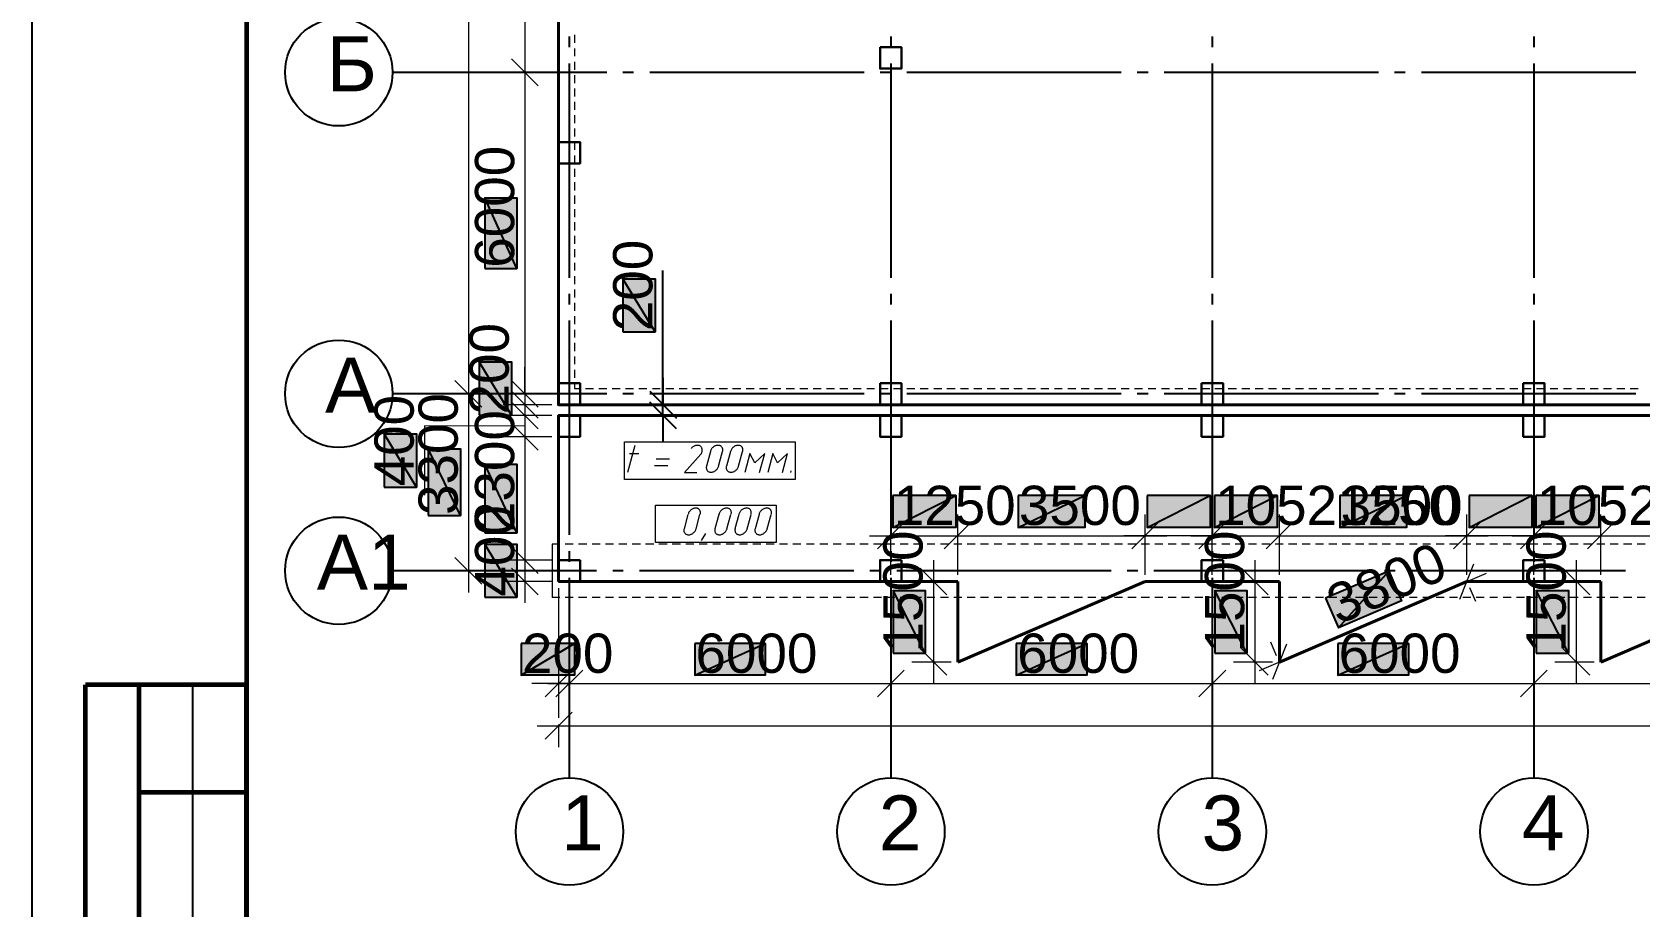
# Model space of a CAD drawing. Extents: x 8 to 21351, y 0 to 420.
# Drawn here: x 12952.1 to 13102.1, y 134.4 to 216 of the extents above; entities that cross this region are included whole.
import ezdxf

# ---------------------------------------------------------------- set-up
doc = ezdxf.new("R2010")
doc.units = 0
doc.styles.add('TEYPDFCAD_TEXT', font='arial.ttf')

msp = doc.modelspace()

# ---------------------------------------------------------------- hatches: boundary and pattern name
at = {"true_color": 0xffffff}
h = msp.add_hatch(color=0, dxfattribs=at)
h.paths.add_polyline_path([(12994.29, 193.93), (12997.29, 193.93), (12994.29, 200.51)])
h.paths.add_polyline_path([(12997.29, 193.93), (12994.29, 200.51), (12997.29, 200.51)])
h = msp.add_hatch(color=0, dxfattribs=at)
h.paths.add_polyline_path([(13007.18, 188), (13010.18, 188), (13007.18, 192.96)])
h.paths.add_polyline_path([(13010.18, 188), (13007.18, 192.96), (13010.18, 192.96)])
h = msp.add_hatch(color=0, dxfattribs=at)
h.paths.add_polyline_path([(12993.78, 180.23), (12996.78, 180.23), (12993.78, 185.21)])
h.paths.add_polyline_path([(12996.78, 180.23), (12993.78, 185.21), (12996.78, 185.21)])
h = msp.add_hatch(color=0, dxfattribs=at)
h.paths.add_polyline_path([(12984.91, 173.52), (12987.92, 173.52), (12984.91, 178.48)])
h.paths.add_polyline_path([(12987.92, 173.52), (12984.91, 178.48), (12987.92, 178.48)])
h = msp.add_hatch(color=0, dxfattribs=at)
h.paths.add_polyline_path([(12989.02, 170.86), (12992.02, 170.86), (12989.02, 177.08)])
h.paths.add_polyline_path([(12992.02, 170.86), (12989.02, 177.08), (12992.02, 177.08)])
h = msp.add_hatch(color=0, dxfattribs=at)
h.paths.add_polyline_path([(12994.29, 169.27), (12997.29, 169.27), (12994.29, 175.66)])
h.paths.add_polyline_path([(12997.29, 169.27), (12994.29, 175.66), (12997.29, 175.66)])
h = msp.add_hatch(color=0, dxfattribs=at)
h.paths.add_polyline_path([(13032.37, 172.74), (13032.37, 169.74), (13038.23, 172.74)])
h.paths.add_polyline_path([(13032.37, 169.74), (13038.23, 172.74), (13038.23, 169.74)])
h = msp.add_hatch(color=0, dxfattribs=at)
h.paths.add_polyline_path([(13044.07, 172.74), (13044.07, 169.74), (13050.29, 172.74)])
h.paths.add_polyline_path([(13044.07, 169.74), (13050.29, 172.74), (13050.29, 169.74)])
h = msp.add_hatch(color=0, dxfattribs=at)
h.paths.add_polyline_path([(13056.11, 172.74), (13056.11, 169.74), (13061.98, 172.74)])
h.paths.add_polyline_path([(13056.11, 169.74), (13061.98, 172.74), (13061.98, 169.74)])
h = msp.add_hatch(color=0, dxfattribs=at)
h.paths.add_polyline_path([(13062.38, 172.74), (13062.38, 169.74), (13068.24, 172.74)])
h.paths.add_polyline_path([(13062.38, 169.74), (13068.24, 172.74), (13068.24, 169.74)])
h = msp.add_hatch(color=0, dxfattribs=at)
h.paths.add_polyline_path([(13074.06, 172.74), (13074.06, 169.74), (13080.29, 172.74)])
h.paths.add_polyline_path([(13074.06, 169.74), (13080.29, 172.74), (13080.29, 169.74)])
h = msp.add_hatch(color=0, dxfattribs=at)
h.paths.add_polyline_path([(13086.13, 172.74), (13086.13, 169.74), (13091.99, 172.74)])
h.paths.add_polyline_path([(13086.13, 169.74), (13091.99, 172.74), (13091.99, 169.74)])
h = msp.add_hatch(color=0, dxfattribs=at)
h.paths.add_polyline_path([(13092.37, 172.74), (13092.37, 169.74), (13098.24, 172.74)])
h.paths.add_polyline_path([(13092.37, 169.74), (13098.24, 172.74), (13098.24, 169.74)])
h = msp.add_hatch(color=0, dxfattribs=at)
h.paths.add_polyline_path([(12994.29, 163.24), (12997.29, 163.24), (12994.29, 168.19)])
h.paths.add_polyline_path([(12997.29, 163.24), (12994.29, 168.19), (12997.29, 168.19)])
h = msp.add_hatch(color=0, dxfattribs=at)
h.paths.add_polyline_path([(13072.75, 163.15), (13073.94, 160.38), (13078.64, 165.67)])
h.paths.add_polyline_path([(13073.94, 160.38), (13078.64, 165.67), (13079.82, 162.92)])
h = msp.add_hatch(color=0, dxfattribs=at)
h.paths.add_polyline_path([(13032.39, 158.03), (13035.39, 158.03), (13032.39, 163.89)])
h.paths.add_polyline_path([(13035.39, 158.03), (13032.39, 163.89), (13035.39, 163.89)])
h = msp.add_hatch(color=0, dxfattribs=at)
h.paths.add_polyline_path([(13062.4, 158.03), (13065.39, 158.03), (13062.4, 163.89)])
h.paths.add_polyline_path([(13065.39, 158.03), (13062.4, 163.89), (13065.39, 163.89)])
h = msp.add_hatch(color=0, dxfattribs=at)
h.paths.add_polyline_path([(13092.39, 158.03), (13095.4, 158.03), (13092.39, 163.89)])
h.paths.add_polyline_path([(13095.4, 158.03), (13092.39, 163.89), (13095.4, 163.89)])
h = msp.add_hatch(color=0, dxfattribs=at)
h.paths.add_polyline_path([(12997.69, 158.94), (12997.69, 155.96), (13002.67, 158.94)])
h.paths.add_polyline_path([(12997.69, 155.96), (13002.67, 158.94), (13002.67, 155.96)])
h = msp.add_hatch(color=0, dxfattribs=at)
h.paths.add_polyline_path([(13013.89, 158.94), (13013.89, 155.96), (13020.47, 158.94)])
h.paths.add_polyline_path([(13013.89, 155.96), (13020.47, 158.94), (13020.47, 155.96)])
h = msp.add_hatch(color=0, dxfattribs=at)
h.paths.add_polyline_path([(13043.88, 158.94), (13043.88, 155.96), (13050.46, 158.94)])
h.paths.add_polyline_path([(13043.88, 155.96), (13050.46, 158.94), (13050.46, 155.96)])
h = msp.add_hatch(color=0, dxfattribs=at)
h.paths.add_polyline_path([(13073.89, 158.94), (13073.89, 155.96), (13080.48, 158.94)])
h.paths.add_polyline_path([(13073.89, 155.96), (13080.48, 158.94), (13080.48, 155.96)])

# ---------------------------------------------------------------- linework, layer by layer
at = {"lineweight": 25}
for p, q in [((12952.06, 0.06), (12952.06, 296.97)), ((13002.18, 215.56), (13002.18, 214.57)), ((13032.18, 215.56), (13032.18, 214.57)), ((13062.17, 215.56), (13062.17, 214.57)), ((13092.18, 215.56), (13092.18, 214.57)), ((13002.18, 213.06), (13002.18, 193.06)), ((13032.18, 213.06), (13032.18, 193.06)), ((13062.17, 213.06), (13062.17, 193.06)), ((13092.18, 213.06), (13092.18, 193.06)), ((12990.65, 212.22), (12985.65, 212.22)), ((13005.67, 212.22), (12990.65, 212.22)), ((13008.17, 212.22), (13007.18, 212.22)), ((13029.68, 212.22), (13009.68, 212.22)), ((13032.18, 212.22), (13031.18, 212.22)), ((13053.68, 212.22), (13033.68, 212.22)), ((13056.18, 212.22), (13055.18, 212.22)), ((13077.68, 212.22), (13057.68, 212.22)), ((13080.18, 212.22), (13079.19, 212.22)), ((13101.69, 212.22), (13081.68, 212.22)), ((13002.18, 191.56), (13002.18, 190.56)), ((13032.18, 191.56), (13032.18, 190.56)), ((13062.17, 191.56), (13062.17, 190.56)), ((13092.18, 191.56), (13092.18, 190.56)), ((13002.18, 189.06), (13002.18, 169.06)), ((13032.18, 189.06), (13032.18, 169.06)), ((13062.17, 189.06), (13062.17, 169.06)), ((13092.18, 189.06), (13092.18, 169.06)), ((12990.65, 182.22), (12985.65, 182.22)), ((13005.67, 182.22), (12990.65, 182.22)), ((13008.17, 182.22), (13007.18, 182.22)), ((13029.68, 182.22), (13009.68, 182.22)), ((13032.18, 182.22), (13031.18, 182.22)), ((13053.68, 182.22), (13033.68, 182.22)), ((13056.18, 182.22), (13055.18, 182.22)), ((13077.68, 182.22), (13057.68, 182.22)), ((13080.18, 182.22), (13079.19, 182.22)), ((13101.69, 182.22), (13081.68, 182.22)), ((13002.18, 167.56), (13002.18, 166.56)), ((13032.18, 167.56), (13032.18, 166.56)), ((13062.17, 167.56), (13062.17, 166.56)), ((13092.18, 167.56), (13092.18, 166.56)), ((13002.18, 165.06), (13002.18, 151.36)), ((13032.18, 165.06), (13032.18, 151.36)), ((13062.17, 165.06), (13062.17, 151.36)), ((13092.18, 165.06), (13092.18, 151.36)), ((12967.05, 90.06), (12967.05, 155.07)), ((13002.18, 151.36), (13002.18, 146.37)), ((13032.18, 151.36), (13032.18, 146.37)), ((13062.17, 151.36), (13062.17, 146.37)), ((13092.18, 151.36), (13092.18, 146.37))]:
    msp.add_line(p, q, dxfattribs=at)
at = {"color": 7, "lineweight": 5}
for p, q in [((12992.76, 274.24), (12992.76, 180.21)), ((12998.03, 244.22), (12998.03, 210.23)), ((13002.67, 215.73), (13002.67, 214.97)), ((12996.78, 213.47), (12999.28, 210.97)), ((12999.28, 210.97), (12996.78, 213.47)), ((12998.03, 214.23), (12998.03, 180.21)), ((13002.67, 214.46), (13002.67, 213.72)), ((13002.67, 213.21), (13002.67, 212.47)), ((12998.65, 212.22), (13000.02, 212.22)), ((12998.65, 212.22), (13000.02, 212.22)), ((13002.67, 211.96), (13002.67, 211.22)), ((13002.67, 210.71), (13002.67, 209.97)), ((13002.67, 209.47), (13002.67, 208.72)), ((13002.67, 208.22), (13002.67, 207.48)), ((13002.67, 206.97), (13002.67, 206.23)), ((13002.67, 205.72), (13002.67, 204.98)), ((13002.67, 204.47), (13002.67, 203.73)), ((13002.67, 203.22), (13002.67, 202.46)), ((13002.67, 201.97), (13002.67, 201.21)), ((13002.67, 200.72), (13002.67, 199.96)), ((13002.67, 199.47), (13002.67, 198.71)), ((13002.67, 198.23), (13002.67, 197.46)), ((13002.67, 196.98), (13002.67, 196.21)), ((13002.67, 195.73), (13002.67, 194.97)), ((13002.67, 194.46), (13002.67, 193.72)), ((13002.67, 193.21), (13002.67, 192.47)), ((13002.67, 191.96), (13002.67, 191.22)), ((13002.67, 190.71), (13002.67, 189.97)), ((13002.67, 189.46), (13002.67, 188.72)), ((13002.67, 188.21), (13002.67, 187.47)), ((13002.67, 186.97), (13002.67, 186.22)), ((12998.03, 182.22), (12998.03, 184.72)), ((13002.67, 185.72), (13002.67, 184.98)), ((12991.51, 183.47), (12994.03, 180.97)), ((12994.03, 180.97), (12991.51, 183.47)), ((12992.76, 184.21), (12992.76, 163.7)), ((12996.78, 183.47), (12999.28, 180.97)), ((12996.78, 183.47), (12999.28, 180.97)), ((13002.67, 184.47), (13002.67, 183.71)), ((13002.67, 183.22), (13002.67, 182.71)), ((12993.4, 182.22), (12994.77, 182.22)), ((12993.4, 182.22), (12994.77, 182.22)), ((13000.55, 182.22), (12996.02, 182.22)), ((12999.28, 179.96), (12996.78, 182.46)), ((12998.03, 182.22), (12998.03, 181.21)), ((12998.03, 182.22), (12998.03, 176.21)), ((12998.65, 182.22), (13000.02, 182.22)), ((13002.67, 182.71), (13003.18, 182.71)), ((13003.69, 182.71), (13004.43, 182.71)), ((13004.93, 182.71), (13005.67, 182.71)), ((13006.18, 182.71), (13006.92, 182.71)), ((13007.43, 182.71), (13008.17, 182.71)), ((13008.68, 182.71), (13009.42, 182.71)), ((13009.93, 182.71), (13010.67, 182.71)), ((13011.18, 182.71), (13011.92, 182.71)), ((13012.43, 182.71), (13013.17, 182.71)), ((13013.68, 182.71), (13014.42, 182.71)), ((13014.92, 182.71), (13015.69, 182.71)), ((13016.17, 182.71), (13016.94, 182.71)), ((13017.42, 182.71), (13018.18, 182.71)), ((13018.67, 182.71), (13019.43, 182.71)), ((13019.92, 182.71), (13020.68, 182.71)), ((13021.17, 182.71), (13021.93, 182.71)), ((13022.42, 182.71), (13023.18, 182.71)), ((13023.69, 182.71), (13024.43, 182.71)), ((13024.94, 182.71), (13025.68, 182.71)), ((13026.19, 182.71), (13026.93, 182.71)), ((13027.43, 182.71), (13028.17, 182.71)), ((13028.68, 182.71), (13029.42, 182.71)), ((13029.93, 182.71), (13030.67, 182.71)), ((13031.18, 182.71), (13031.92, 182.71)), ((13032.43, 182.71), (13033.17, 182.71)), ((13033.68, 182.71), (13034.42, 182.71)), ((13034.93, 182.71), (13035.67, 182.71)), ((13036.18, 182.71), (13036.94, 182.71)), ((13037.42, 182.71), (13038.19, 182.71)), ((13038.67, 182.71), (13039.44, 182.71)), ((13039.92, 182.71), (13040.68, 182.71)), ((13041.17, 182.71), (13041.93, 182.71)), ((13042.42, 182.71), (13043.18, 182.71)), ((13043.67, 182.71), (13044.43, 182.71)), ((13044.92, 182.71), (13045.68, 182.71)), ((13046.19, 182.71), (13046.93, 182.71)), ((13047.44, 182.71), (13048.18, 182.71)), ((13048.69, 182.71), (13049.43, 182.71)), ((13049.93, 182.71), (13050.68, 182.71)), ((13051.18, 182.71), (13051.92, 182.71)), ((13052.43, 182.71), (13053.17, 182.71)), ((13053.68, 182.71), (13054.42, 182.71)), ((13054.93, 182.71), (13055.67, 182.71)), ((13056.18, 182.71), (13056.92, 182.71)), ((13057.43, 182.71), (13058.17, 182.71)), ((13058.68, 182.71), (13059.44, 182.71)), ((13059.92, 182.71), (13060.69, 182.71)), ((13061.17, 182.71), (13061.94, 182.71)), ((13062.42, 182.71), (13063.18, 182.71)), ((13063.67, 182.71), (13064.43, 182.71)), ((13064.92, 182.71), (13065.68, 182.71)), ((13066.17, 182.71), (13066.93, 182.71)), ((13067.42, 182.71), (13068.18, 182.71)), ((13068.69, 182.71), (13069.43, 182.71)), ((13069.94, 182.71), (13070.68, 182.71)), ((13071.19, 182.71), (13071.93, 182.71)), ((13072.43, 182.71), (13073.18, 182.71)), ((13073.68, 182.71), (13074.42, 182.71)), ((13074.93, 182.71), (13075.67, 182.71)), ((13076.18, 182.71), (13076.92, 182.71)), ((13077.43, 182.71), (13078.17, 182.71)), ((13078.68, 182.71), (13079.42, 182.71)), ((13079.93, 182.71), (13080.67, 182.71)), ((13081.18, 182.71), (13081.94, 182.71)), ((13082.43, 182.71), (13083.19, 182.71)), ((13083.67, 182.71), (13084.44, 182.71)), ((13084.92, 182.71), (13085.68, 182.71)), ((13086.17, 182.71), (13086.93, 182.71)), ((13087.42, 182.71), (13088.18, 182.71)), ((13088.67, 182.71), (13089.43, 182.71)), ((13089.94, 182.71), (13090.68, 182.71)), ((13091.19, 182.71), (13091.93, 182.71)), ((13092.44, 182.71), (13093.18, 182.71)), ((13093.69, 182.71), (13094.43, 182.71)), ((13094.93, 182.71), (13095.68, 182.71)), ((13096.18, 182.71), (13096.92, 182.71)), ((13097.43, 182.71), (13098.17, 182.71)), ((13098.68, 182.71), (13099.42, 182.71)), ((13099.93, 182.71), (13100.67, 182.71)), ((13101.18, 182.71), (13101.92, 182.71)), ((13000.55, 181.21), (12996.02, 181.21)), ((13000.55, 180.21), (12996.02, 180.21)), ((12999.28, 178.96), (12996.78, 181.46)), ((12998.03, 181.21), (12998.03, 178.71)), ((12998.03, 180.21), (12998.03, 164.72)), ((12998.03, 179.22), (12988.66, 179.24)), ((12988.66, 179.24), (12988.66, 172.76)), ((12996.78, 179.47), (12999.28, 176.97)), ((12999.28, 176.97), (12996.78, 179.47)), ((13000.55, 178.22), (12996.02, 178.22)), ((13000.55, 178.22), (12996.02, 178.22)), ((13008.3, 177.4), (13007.62, 174.9)), ((13013.58, 177.17), (13013.54, 177.12)), ((13013.62, 177.21), (13013.58, 177.17)), ((13013.67, 177.25), (13013.62, 177.21)), ((13013.72, 177.29), (13013.67, 177.25)), ((13013.78, 177.32), (13013.72, 177.29)), ((13013.83, 177.35), (13013.78, 177.32)), ((13013.89, 177.38), (13013.83, 177.35)), ((13013.94, 177.4), (13013.89, 177.38)), ((13014, 177.41), (13013.94, 177.4)), ((13014.06, 177.42), (13014, 177.41)), ((13014.11, 177.42), (13014.06, 177.42)), ((13014.17, 177.42), (13014.11, 177.42)), ((13014.22, 177.42), (13014.17, 177.42)), ((13014.27, 177.41), (13014.22, 177.42)), ((13014.32, 177.39), (13014.27, 177.41)), ((13014.37, 177.37), (13014.32, 177.39)), ((13014.42, 177.34), (13014.37, 177.37)), ((13014.45, 177.31), (13014.42, 177.34)), ((13014.49, 177.27), (13014.45, 177.31)), ((13014.52, 177.23), (13014.49, 177.27)), ((13014.54, 177.19), (13014.52, 177.23)), ((13014.56, 177.14), (13014.54, 177.19)), ((13014.58, 177.1), (13014.56, 177.14)), ((13014.59, 177.04), (13014.58, 177.1)), ((13014.59, 176.99), (13014.59, 177.04)), ((13015.41, 177.03), (13015.38, 176.97)), ((13015.45, 177.08), (13015.41, 177.03)), ((13015.48, 177.13), (13015.45, 177.08)), ((13015.52, 177.18), (13015.48, 177.13)), ((13015.57, 177.22), (13015.52, 177.18)), ((13015.61, 177.26), (13015.57, 177.22)), ((13015.66, 177.3), (13015.61, 177.26)), ((13015.72, 177.33), (13015.66, 177.3)), ((13015.77, 177.36), (13015.72, 177.33)), ((13015.83, 177.38), (13015.77, 177.36)), ((13015.88, 177.4), (13015.83, 177.38)), ((13015.94, 177.41), (13015.88, 177.4)), ((13016, 177.42), (13015.94, 177.41)), ((13016.06, 177.42), (13016, 177.42)), ((13016.12, 177.42), (13016.06, 177.42)), ((13016.17, 177.41), (13016.12, 177.42)), ((13016.22, 177.4), (13016.17, 177.41)), ((13016.27, 177.38), (13016.22, 177.4)), ((13016.31, 177.36), (13016.27, 177.38)), ((13016.35, 177.33), (13016.31, 177.36)), ((13016.38, 177.29), (13016.35, 177.33)), ((13016.42, 177.26), (13016.38, 177.29)), ((13016.44, 177.22), (13016.42, 177.26)), ((13016.46, 177.17), (13016.44, 177.22)), ((13016.48, 177.13), (13016.46, 177.17)), ((13016.49, 177.08), (13016.48, 177.13)), ((13016.49, 177.02), (13016.49, 177.08)), ((13016.49, 176.97), (13016.49, 177.02)), ((13017.3, 177.03), (13017.27, 176.97)), ((13017.33, 177.08), (13017.3, 177.03)), ((13017.37, 177.13), (13017.33, 177.08)), ((13017.41, 177.18), (13017.37, 177.13)), ((13017.45, 177.22), (13017.41, 177.18)), ((13017.5, 177.26), (13017.45, 177.22)), ((13017.55, 177.3), (13017.5, 177.26)), ((13017.6, 177.33), (13017.55, 177.3)), ((13017.65, 177.36), (13017.6, 177.33)), ((13017.71, 177.38), (13017.65, 177.36)), ((13017.77, 177.4), (13017.71, 177.38)), ((13017.83, 177.41), (13017.77, 177.4)), ((13017.88, 177.42), (13017.83, 177.41)), ((13017.94, 177.42), (13017.88, 177.42)), ((13018, 177.42), (13017.94, 177.42)), ((13018.05, 177.41), (13018, 177.42)), ((13018.1, 177.4), (13018.05, 177.41)), ((13018.15, 177.38), (13018.1, 177.4)), ((13018.19, 177.36), (13018.15, 177.38)), ((13018.23, 177.33), (13018.19, 177.36)), ((13018.27, 177.29), (13018.23, 177.33)), ((13018.3, 177.26), (13018.27, 177.29)), ((13018.33, 177.22), (13018.3, 177.26)), ((13018.35, 177.17), (13018.33, 177.22)), ((13018.36, 177.13), (13018.35, 177.17)), ((13018.37, 177.08), (13018.36, 177.13)), ((13018.38, 177.02), (13018.37, 177.08)), ((13018.38, 176.97), (13018.38, 177.02)), ((13007.79, 176.66), (13008.66, 176.66)), ((13010.12, 175.54), (13011.37, 175.54)), ((13010.29, 176.15), (13011.54, 176.15)), ((13014.46, 176.59), (13012.93, 174.9)), ((13014.47, 176.61), (13014.5, 176.66)), ((13014.5, 176.66), (13014.53, 176.72)), ((13014.53, 176.72), (13014.55, 176.77)), ((13014.55, 176.77), (13014.57, 176.83)), ((13014.57, 176.83), (13014.58, 176.88)), ((13014.58, 176.88), (13014.59, 176.94)), ((13014.59, 176.94), (13014.59, 176.99)), ((13015.35, 176.85), (13014.97, 175.47)), ((13015.36, 176.92), (13015.34, 176.86)), ((13015.38, 176.97), (13015.36, 176.92)), ((13016.09, 175.47), (13016.47, 176.85)), ((13016.48, 176.86), (13016.49, 176.91)), ((13016.49, 176.91), (13016.49, 176.97)), ((13017.21, 176.85), (13016.85, 175.47)), ((13017.24, 176.92), (13017.23, 176.86)), ((13017.27, 176.97), (13017.24, 176.92)), ((13017.97, 175.47), (13018.33, 176.85)), ((13018.36, 176.86), (13018.37, 176.91)), ((13018.37, 176.91), (13018.38, 176.97)), ((13019.03, 176.66), (13018.57, 174.9)), ((13019.5, 175.79), (13019.03, 176.66)), ((13020.41, 176.66), (13019.5, 175.79)), ((13019.94, 174.9), (13020.41, 176.66)), ((13021.17, 176.66), (13020.7, 174.9)), ((13021.61, 175.79), (13021.17, 176.66)), ((13022.54, 176.66), (13021.61, 175.79)), ((13022.08, 174.9), (13022.54, 176.66)), ((13012.93, 174.9), (13014.08, 174.9)), ((13014.97, 175.43), (13014.96, 175.37)), ((13014.96, 175.37), (13014.96, 175.32)), ((13014.96, 175.32), (13014.97, 175.26)), ((13014.98, 175.48), (13014.97, 175.43)), ((13014.97, 175.26), (13014.98, 175.21)), ((13014.98, 175.21), (13015, 175.17)), ((13015, 175.17), (13015.02, 175.12)), ((13015.02, 175.12), (13015.04, 175.08)), ((13015.04, 175.08), (13015.07, 175.05)), ((13015.07, 175.05), (13015.11, 175.01)), ((13015.11, 175.01), (13015.15, 174.99)), ((13015.15, 174.99), (13015.19, 174.96)), ((13015.19, 174.96), (13015.24, 174.94)), ((13015.24, 174.94), (13015.29, 174.93)), ((13015.29, 174.93), (13015.34, 174.92)), ((13015.34, 174.92), (13015.4, 174.92)), ((13015.4, 174.92), (13015.46, 174.92)), ((13015.46, 174.92), (13015.52, 174.93)), ((13015.52, 174.93), (13015.57, 174.94)), ((13015.57, 174.94), (13015.63, 174.96)), ((13015.63, 174.96), (13015.69, 174.98)), ((13015.69, 174.98), (13015.74, 175.01)), ((13015.74, 175.01), (13015.79, 175.04)), ((13015.79, 175.04), (13015.84, 175.08)), ((13015.84, 175.08), (13015.89, 175.12)), ((13015.89, 175.12), (13015.93, 175.16)), ((13015.93, 175.16), (13015.98, 175.21)), ((13015.98, 175.21), (13016.01, 175.26)), ((13016.01, 175.26), (13016.05, 175.31)), ((13016.05, 175.31), (13016.07, 175.37)), ((13016.07, 175.37), (13016.1, 175.42)), ((13016.1, 175.42), (13016.12, 175.48)), ((13016.85, 175.48), (13016.83, 175.43)), ((13016.83, 175.43), (13016.83, 175.37)), ((13016.83, 175.37), (13016.83, 175.32)), ((13016.83, 175.32), (13016.83, 175.26)), ((13016.83, 175.26), (13016.84, 175.21)), ((13016.84, 175.21), (13016.86, 175.17)), ((13016.86, 175.17), (13016.88, 175.12)), ((13016.88, 175.12), (13016.91, 175.08)), ((13016.91, 175.08), (13016.94, 175.05)), ((13016.94, 175.05), (13016.97, 175.01)), ((13016.97, 175.01), (13017.01, 174.99)), ((13017.01, 174.99), (13017.05, 174.96)), ((13017.05, 174.96), (13017.1, 174.94)), ((13017.1, 174.94), (13017.15, 174.93)), ((13017.15, 174.93), (13017.2, 174.92)), ((13017.2, 174.92), (13017.26, 174.92)), ((13017.26, 174.92), (13017.32, 174.92)), ((13017.32, 174.92), (13017.38, 174.93)), ((13017.38, 174.93), (13017.44, 174.94)), ((13017.44, 174.94), (13017.49, 174.96)), ((13017.49, 174.96), (13017.55, 174.98)), ((13017.55, 174.98), (13017.6, 175.01)), ((13017.6, 175.01), (13017.66, 175.04)), ((13017.66, 175.04), (13017.71, 175.08)), ((13017.71, 175.08), (13017.75, 175.12)), ((13017.75, 175.12), (13017.8, 175.16)), ((13017.8, 175.16), (13017.84, 175.21)), ((13017.84, 175.21), (13017.88, 175.26)), ((13017.88, 175.26), (13017.91, 175.31)), ((13017.91, 175.31), (13017.94, 175.37)), ((13017.94, 175.37), (13017.96, 175.42)), ((13017.96, 175.42), (13017.98, 175.48)), ((13022.86, 175.03), (13022.82, 174.9)), ((13013.29, 171.05), (13013.27, 171)), ((13013.31, 171.11), (13013.29, 171.05)), ((13013.34, 171.17), (13013.31, 171.11)), ((13013.37, 171.22), (13013.34, 171.17)), ((13013.41, 171.27), (13013.37, 171.22)), ((13013.45, 171.31), (13013.41, 171.27)), ((13013.49, 171.36), (13013.45, 171.31)), ((13013.54, 171.4), (13013.49, 171.36)), ((13013.59, 171.43), (13013.54, 171.4)), ((13013.64, 171.47), (13013.59, 171.43)), ((13013.7, 171.49), (13013.64, 171.47)), ((13013.75, 171.52), (13013.7, 171.49)), ((13013.81, 171.54), (13013.75, 171.52)), ((13013.87, 171.55), (13013.81, 171.54)), ((13013.93, 171.56), (13013.87, 171.55)), ((13013.98, 171.56), (13013.93, 171.56)), ((13014.04, 171.56), (13013.98, 171.56)), ((13014.1, 171.55), (13014.04, 171.56)), ((13014.15, 171.54), (13014.1, 171.55)), ((13014.19, 171.52), (13014.15, 171.54)), ((13014.24, 171.49), (13014.19, 171.52)), ((13014.28, 171.46), (13014.24, 171.49)), ((13014.31, 171.43), (13014.28, 171.46)), ((13014.34, 171.39), (13014.31, 171.43)), ((13014.37, 171.35), (13014.34, 171.39)), ((13014.39, 171.31), (13014.37, 171.35)), ((13014.4, 171.26), (13014.39, 171.31)), ((13014.41, 171.21), (13014.4, 171.26)), ((13014.4, 170.99), (13014.41, 171.05)), ((13014.42, 171.16), (13014.41, 171.21)), ((13014.41, 171.05), (13014.42, 171.11)), ((13014.42, 171.11), (13014.42, 171.16)), ((13016.17, 171.05), (13016.15, 171)), ((13016.19, 171.11), (13016.17, 171.05)), ((13016.22, 171.17), (13016.19, 171.11)), ((13016.25, 171.22), (13016.22, 171.17)), ((13016.29, 171.27), (13016.25, 171.22)), ((13016.33, 171.31), (13016.29, 171.27)), ((13016.37, 171.36), (13016.33, 171.31)), ((13016.42, 171.4), (13016.37, 171.36)), ((13016.47, 171.43), (13016.42, 171.4)), ((13016.52, 171.47), (13016.47, 171.43)), ((13016.58, 171.49), (13016.52, 171.47)), ((13016.63, 171.52), (13016.58, 171.49)), ((13016.69, 171.54), (13016.63, 171.52)), ((13016.75, 171.55), (13016.69, 171.54)), ((13016.8, 171.56), (13016.75, 171.55)), ((13016.86, 171.56), (13016.8, 171.56)), ((13016.92, 171.56), (13016.86, 171.56)), ((13016.97, 171.55), (13016.92, 171.56)), ((13017.02, 171.54), (13016.97, 171.55)), ((13017.07, 171.52), (13017.02, 171.54)), ((13017.12, 171.49), (13017.07, 171.52)), ((13017.15, 171.46), (13017.12, 171.49)), ((13017.19, 171.43), (13017.15, 171.46)), ((13017.22, 171.39), (13017.19, 171.43)), ((13017.25, 171.35), (13017.22, 171.39)), ((13017.27, 171.31), (13017.25, 171.35)), ((13017.28, 171.26), (13017.27, 171.31)), ((13017.29, 171.21), (13017.28, 171.26)), ((13017.28, 170.99), (13017.29, 171.05)), ((13017.3, 171.16), (13017.29, 171.21)), ((13017.29, 171.05), (13017.3, 171.11)), ((13017.3, 171.11), (13017.3, 171.16)), ((13018.03, 171.05), (13018.01, 171)), ((13018.05, 171.11), (13018.03, 171.05)), ((13018.08, 171.17), (13018.05, 171.11)), ((13018.11, 171.22), (13018.08, 171.17)), ((13018.15, 171.27), (13018.11, 171.22)), ((13018.19, 171.31), (13018.15, 171.27)), ((13018.23, 171.36), (13018.19, 171.31)), ((13018.28, 171.4), (13018.23, 171.36)), ((13018.33, 171.43), (13018.28, 171.4)), ((13018.38, 171.47), (13018.33, 171.43)), ((13018.44, 171.49), (13018.38, 171.47)), ((13018.49, 171.52), (13018.44, 171.49)), ((13018.55, 171.54), (13018.49, 171.52)), ((13018.61, 171.55), (13018.55, 171.54)), ((13018.67, 171.56), (13018.61, 171.55)), ((13018.73, 171.56), (13018.67, 171.56)), ((13018.78, 171.56), (13018.73, 171.56)), ((13018.84, 171.55), (13018.78, 171.56)), ((13018.89, 171.54), (13018.84, 171.55)), ((13018.93, 171.52), (13018.89, 171.54)), ((13018.98, 171.49), (13018.93, 171.52)), ((13019.02, 171.46), (13018.98, 171.49)), ((13019.05, 171.43), (13019.02, 171.46)), ((13019.08, 171.39), (13019.05, 171.43)), ((13019.11, 171.35), (13019.08, 171.39)), ((13019.13, 171.31), (13019.11, 171.35)), ((13019.15, 171.26), (13019.13, 171.31)), ((13019.14, 170.99), (13019.15, 171.05)), ((13019.16, 171.21), (13019.15, 171.26)), ((13019.15, 171.05), (13019.16, 171.11)), ((13019.16, 171.16), (13019.16, 171.21)), ((13019.16, 171.11), (13019.16, 171.16)), ((13019.91, 171.05), (13019.89, 171)), ((13019.94, 171.11), (13019.91, 171.05)), ((13019.96, 171.17), (13019.94, 171.11)), ((13020, 171.22), (13019.96, 171.17)), ((13020.03, 171.27), (13020, 171.22)), ((13020.07, 171.31), (13020.03, 171.27)), ((13020.12, 171.36), (13020.07, 171.31)), ((13020.17, 171.4), (13020.12, 171.36)), ((13020.22, 171.43), (13020.17, 171.4)), ((13020.27, 171.47), (13020.22, 171.43)), ((13020.32, 171.49), (13020.27, 171.47)), ((13020.38, 171.52), (13020.32, 171.49)), ((13020.43, 171.54), (13020.38, 171.52)), ((13020.49, 171.55), (13020.43, 171.54)), ((13020.55, 171.56), (13020.49, 171.55)), ((13020.61, 171.56), (13020.55, 171.56)), ((13020.67, 171.56), (13020.61, 171.56)), ((13020.72, 171.55), (13020.67, 171.56)), ((13020.77, 171.54), (13020.72, 171.55)), ((13020.82, 171.52), (13020.77, 171.54)), ((13020.86, 171.49), (13020.82, 171.52)), ((13020.9, 171.46), (13020.86, 171.49)), ((13020.94, 171.43), (13020.9, 171.46)), ((13020.97, 171.39), (13020.94, 171.43)), ((13020.99, 171.35), (13020.97, 171.39)), ((13021.01, 171.31), (13020.99, 171.35)), ((13021.03, 171.26), (13021.01, 171.31)), ((13021.04, 171.21), (13021.03, 171.26)), ((13021.03, 170.99), (13021.04, 171.05)), ((13021.05, 171.16), (13021.04, 171.21)), ((13021.04, 171.11), (13021.05, 171.16)), ((13021.04, 171.05), (13021.04, 171.11)), ((13012.89, 169.64), (13012.87, 169.58)), ((13012.87, 169.58), (13012.87, 169.53)), ((13012.87, 169.53), (13012.87, 169.47)), ((13013.25, 170.98), (13012.89, 169.63)), ((13013.95, 169.47), (13013.98, 169.52)), ((13013.98, 169.52), (13014, 169.58)), ((13014, 169.58), (13014.02, 169.64)), ((13014.01, 169.63), (13014.37, 170.98)), ((13015.77, 169.64), (13015.75, 169.58)), ((13015.75, 169.58), (13015.75, 169.53)), ((13015.75, 169.53), (13015.75, 169.47)), ((13016.13, 170.98), (13015.77, 169.63)), ((13016.83, 169.47), (13016.86, 169.52)), ((13016.86, 169.52), (13016.88, 169.58)), ((13016.88, 169.58), (13016.9, 169.64)), ((13016.89, 169.63), (13017.25, 170.98)), ((13018.01, 170.98), (13017.63, 169.63)), ((13017.64, 169.58), (13017.63, 169.53)), ((13017.63, 169.53), (13017.63, 169.47)), ((13017.65, 169.64), (13017.64, 169.58)), ((13018.71, 169.47), (13018.74, 169.52)), ((13018.74, 169.52), (13018.76, 169.58)), ((13018.76, 169.63), (13019.14, 170.98)), ((13018.76, 169.58), (13018.78, 169.64)), ((13019.5, 169.58), (13019.49, 169.53)), ((13019.49, 169.53), (13019.49, 169.47)), ((13019.51, 169.64), (13019.5, 169.58)), ((13019.88, 170.98), (13019.52, 169.63)), ((13020.58, 169.47), (13020.6, 169.52)), ((13020.6, 169.52), (13020.63, 169.58)), ((13020.63, 169.58), (13020.65, 169.64)), ((13020.64, 169.63), (13021, 170.98)), ((13033.42, 170.24), (13030.93, 167.75)), ((13032.18, 165.33), (13032.18, 170.98)), ((13037.17, 167.75), (13039.67, 170.24)), ((13039.67, 170.24), (13037.17, 167.75)), ((13038.42, 165.33), (13038.42, 170.98)), ((13038.42, 165.33), (13038.42, 170.98)), ((13054.68, 167.75), (13057.17, 170.24)), ((13057.17, 170.24), (13054.68, 167.75)), ((13055.92, 165.33), (13055.92, 170.98)), ((13055.92, 167.34), (13055.92, 170.98)), ((13063.44, 170.24), (13060.92, 167.75)), ((13060.92, 167.75), (13063.44, 170.24)), ((13062.17, 165.33), (13062.17, 170.98)), ((13062.17, 167.34), (13062.17, 170.98)), ((13067.19, 167.75), (13069.68, 170.24)), ((13069.68, 170.24), (13067.19, 167.75)), ((13068.43, 165.33), (13068.43, 170.98)), ((13068.43, 165.33), (13068.43, 170.98)), ((13084.67, 167.75), (13087.19, 170.24)), ((13087.19, 170.24), (13084.67, 167.75)), ((13085.94, 165.33), (13085.94, 170.98)), ((13085.94, 167.34), (13085.94, 170.98)), ((13093.43, 170.24), (13090.93, 167.75)), ((13090.93, 167.75), (13093.43, 170.24)), ((13092.18, 165.33), (13092.18, 170.98)), ((13092.18, 167.34), (13092.18, 170.98)), ((13097.18, 167.75), (13099.68, 170.24)), ((13099.68, 170.24), (13097.18, 167.75)), ((13098.43, 165.33), (13098.43, 170.98)), ((13098.43, 165.33), (13098.43, 170.98)), ((12998.03, 168.72), (12998.03, 162.71)), ((13000.59, 168.21), (13000.59, 163.22)), ((13001.29, 168.21), (13000.59, 168.21)), ((13002.54, 168.21), (13001.8, 168.21)), ((13003.81, 168.21), (13003.05, 168.21)), ((13005.06, 168.21), (13004.3, 168.21)), ((13006.31, 168.21), (13005.55, 168.21)), ((13007.56, 168.21), (13006.8, 168.21)), ((13008.81, 168.21), (13008.05, 168.21)), ((13010.06, 168.21), (13009.29, 168.21)), ((13011.31, 168.21), (13010.54, 168.21)), ((13012.55, 168.21), (13011.79, 168.21)), ((13012.87, 169.47), (13012.87, 169.42)), ((13012.87, 169.42), (13012.88, 169.37)), ((13012.88, 169.37), (13012.9, 169.33)), ((13012.9, 169.33), (13012.92, 169.28)), ((13012.92, 169.28), (13012.95, 169.24)), ((13012.95, 169.24), (13012.98, 169.2)), ((13012.98, 169.2), (13013.01, 169.17)), ((13013.01, 169.17), (13013.05, 169.14)), ((13013.05, 169.14), (13013.09, 169.12)), ((13013.8, 168.21), (13013.06, 168.21)), ((13013.09, 169.12), (13013.14, 169.1)), ((13013.14, 169.1), (13013.19, 169.09)), ((13013.19, 169.09), (13013.25, 169.08)), ((13013.25, 169.08), (13013.3, 169.07)), ((13013.3, 169.07), (13013.36, 169.08)), ((13013.36, 169.08), (13013.42, 169.08)), ((13013.42, 169.08), (13013.48, 169.1)), ((13013.48, 169.1), (13013.54, 169.12)), ((13013.54, 169.12), (13013.59, 169.14)), ((13013.59, 169.14), (13013.65, 169.17)), ((13013.65, 169.17), (13013.7, 169.2)), ((13013.7, 169.2), (13013.75, 169.24)), ((13013.75, 169.24), (13013.8, 169.28)), ((13013.8, 169.28), (13013.84, 169.32)), ((13013.84, 169.32), (13013.88, 169.37)), ((13013.88, 169.37), (13013.92, 169.42)), ((13013.92, 169.42), (13013.95, 169.47)), ((13015.05, 168.21), (13014.31, 168.21)), ((13014.9, 169.19), (13014.48, 168.55)), ((13016.3, 168.21), (13015.56, 168.21)), ((13015.75, 169.47), (13015.75, 169.42)), ((13015.75, 169.42), (13015.76, 169.37)), ((13015.76, 169.37), (13015.78, 169.33)), ((13015.78, 169.33), (13015.8, 169.28)), ((13015.8, 169.28), (13015.83, 169.24)), ((13015.83, 169.24), (13015.86, 169.2)), ((13015.86, 169.2), (13015.89, 169.17)), ((13015.89, 169.17), (13015.93, 169.14)), ((13015.93, 169.14), (13015.97, 169.12)), ((13015.97, 169.12), (13016.02, 169.1)), ((13016.02, 169.1), (13016.07, 169.09)), ((13016.07, 169.09), (13016.13, 169.08)), ((13016.13, 169.08), (13016.18, 169.07)), ((13016.18, 169.07), (13016.24, 169.08)), ((13016.24, 169.08), (13016.3, 169.08)), ((13016.3, 169.08), (13016.36, 169.1)), ((13016.36, 169.1), (13016.41, 169.12)), ((13016.41, 169.12), (13016.47, 169.14)), ((13016.47, 169.14), (13016.52, 169.17)), ((13016.52, 169.17), (13016.58, 169.2)), ((13016.58, 169.2), (13016.63, 169.24)), ((13016.63, 169.24), (13016.67, 169.28)), ((13016.67, 169.28), (13016.72, 169.32)), ((13016.72, 169.32), (13016.76, 169.37)), ((13016.76, 169.37), (13016.8, 169.42)), ((13016.8, 169.42), (13016.83, 169.47)), ((13017.55, 168.21), (13016.81, 168.21)), ((13017.63, 169.47), (13017.64, 169.42)), ((13017.64, 169.42), (13017.65, 169.37)), ((13017.65, 169.37), (13017.66, 169.33)), ((13017.66, 169.33), (13017.68, 169.28)), ((13017.68, 169.28), (13017.71, 169.24)), ((13017.71, 169.24), (13017.74, 169.2)), ((13017.74, 169.2), (13017.77, 169.17)), ((13017.77, 169.17), (13017.81, 169.14)), ((13017.81, 169.14), (13017.86, 169.12)), ((13017.86, 169.12), (13017.9, 169.1)), ((13017.9, 169.1), (13017.95, 169.09)), ((13017.95, 169.09), (13018.01, 169.08)), ((13018.01, 169.08), (13018.07, 169.07)), ((13018.8, 168.21), (13018.06, 168.21)), ((13018.07, 169.07), (13018.12, 169.08)), ((13018.12, 169.08), (13018.18, 169.08)), ((13018.18, 169.08), (13018.24, 169.1)), ((13018.24, 169.1), (13018.3, 169.12)), ((13018.3, 169.12), (13018.35, 169.14)), ((13018.35, 169.14), (13018.41, 169.17)), ((13018.41, 169.17), (13018.46, 169.2)), ((13018.46, 169.2), (13018.51, 169.24)), ((13018.51, 169.24), (13018.56, 169.28)), ((13018.56, 169.28), (13018.6, 169.32)), ((13018.6, 169.32), (13018.64, 169.37)), ((13018.64, 169.37), (13018.68, 169.42)), ((13018.68, 169.42), (13018.71, 169.47)), ((13020.05, 168.21), (13019.31, 168.21)), ((13019.49, 169.47), (13019.5, 169.42)), ((13019.5, 169.42), (13019.51, 169.37)), ((13019.51, 169.37), (13019.53, 169.33)), ((13019.53, 169.33), (13019.55, 169.28)), ((13019.55, 169.28), (13019.57, 169.24)), ((13019.57, 169.24), (13019.6, 169.2)), ((13019.6, 169.2), (13019.64, 169.17)), ((13019.64, 169.17), (13019.68, 169.14)), ((13019.68, 169.14), (13019.72, 169.12)), ((13019.72, 169.12), (13019.77, 169.1)), ((13019.77, 169.1), (13019.82, 169.09)), ((13019.82, 169.09), (13019.87, 169.08)), ((13019.87, 169.08), (13019.93, 169.07)), ((13019.93, 169.07), (13019.99, 169.08)), ((13019.99, 169.08), (13020.05, 169.08)), ((13020.05, 169.08), (13020.1, 169.1)), ((13020.1, 169.1), (13020.16, 169.12)), ((13020.16, 169.12), (13020.22, 169.14)), ((13020.22, 169.14), (13020.27, 169.17)), ((13020.27, 169.17), (13020.32, 169.2)), ((13020.32, 169.2), (13020.37, 169.24)), ((13020.37, 169.24), (13020.42, 169.28)), ((13020.42, 169.28), (13020.46, 169.32)), ((13020.46, 169.32), (13020.51, 169.37)), ((13020.51, 169.37), (13020.54, 169.42)), ((13020.54, 169.42), (13020.58, 169.47)), ((13021.3, 168.21), (13020.55, 168.21)), ((13022.54, 168.21), (13021.8, 168.21)), ((13023.79, 168.21), (13023.05, 168.21)), ((13025.04, 168.21), (13024.3, 168.21)), ((13026.31, 168.21), (13025.55, 168.21)), ((13027.56, 168.21), (13026.8, 168.21)), ((13028.81, 168.21), (13028.05, 168.21)), ((13030.06, 168.21), (13029.3, 168.21)), ((13030.19, 168.99), (13040.43, 168.99)), ((13031.31, 168.21), (13030.55, 168.21)), ((13032.56, 168.21), (13031.79, 168.21)), ((13033.81, 168.21), (13033.04, 168.21)), ((13035.05, 168.21), (13034.29, 168.21)), ((13036.3, 168.21), (13035.56, 168.21)), ((13036.43, 168.99), (13057.94, 168.99)), ((13037.55, 168.21), (13036.81, 168.21)), ((13038.8, 168.21), (13038.06, 168.21)), ((13040.05, 168.21), (13039.31, 168.21)), ((13041.3, 168.21), (13040.56, 168.21)), ((13042.55, 168.21), (13041.81, 168.21)), ((13043.8, 168.21), (13043.06, 168.21)), ((13045.04, 168.21), (13044.3, 168.21)), ((13046.29, 168.21), (13045.55, 168.21)), ((13047.54, 168.21), (13046.8, 168.21)), ((13048.81, 168.21), (13048.05, 168.21)), ((13050.06, 168.21), (13049.3, 168.21)), ((13051.31, 168.21), (13050.55, 168.21)), ((13052.56, 168.21), (13051.8, 168.21)), ((13053.81, 168.21), (13053.05, 168.21)), ((13064.18, 168.99), (13053.93, 168.99)), ((13055.06, 168.21), (13054.29, 168.21)), ((13056.31, 168.21), (13055.54, 168.21)), ((13057.55, 168.21), (13056.81, 168.21)), ((13058.8, 168.21), (13058.06, 168.21)), ((13060.05, 168.21), (13059.31, 168.21)), ((13060.18, 168.99), (13070.42, 168.99)), ((13061.3, 168.21), (13060.56, 168.21)), ((13062.55, 168.21), (13061.81, 168.21)), ((13063.8, 168.21), (13063.06, 168.21)), ((13065.05, 168.21), (13064.31, 168.21)), ((13066.3, 168.21), (13065.56, 168.21)), ((13066.42, 168.99), (13087.93, 168.99)), ((13067.54, 168.21), (13066.8, 168.21)), ((13068.79, 168.21), (13068.05, 168.21)), ((13070.06, 168.21), (13069.3, 168.21)), ((13071.31, 168.21), (13070.55, 168.21)), ((13072.56, 168.21), (13071.8, 168.21)), ((13073.81, 168.21), (13073.05, 168.21)), ((13075.06, 168.21), (13074.3, 168.21)), ((13076.31, 168.21), (13075.55, 168.21)), ((13077.56, 168.21), (13076.79, 168.21)), ((13078.81, 168.21), (13078.04, 168.21)), ((13080.05, 168.21), (13079.31, 168.21)), ((13081.3, 168.21), (13080.56, 168.21)), ((13082.55, 168.21), (13081.81, 168.21)), ((13083.8, 168.21), (13083.06, 168.21)), ((13094.17, 168.99), (13083.93, 168.99)), ((13085.05, 168.21), (13084.31, 168.21)), ((13086.3, 168.21), (13085.56, 168.21)), ((13087.55, 168.21), (13086.81, 168.21)), ((13088.8, 168.21), (13088.06, 168.21)), ((13090.05, 168.21), (13089.3, 168.21)), ((13090.17, 168.99), (13100.44, 168.99)), ((13091.29, 168.21), (13090.55, 168.21)), ((13092.56, 168.21), (13091.8, 168.21)), ((13093.81, 168.21), (13093.05, 168.21)), ((13095.06, 168.21), (13094.3, 168.21)), ((13096.31, 168.21), (13095.55, 168.21)), ((13096.44, 168.99), (13117.92, 168.99)), ((13097.56, 168.21), (13096.8, 168.21)), ((13098.81, 168.21), (13098.05, 168.21)), ((13100.06, 168.21), (13099.29, 168.21)), ((13101.31, 168.21), (13100.54, 168.21)), ((13102.55, 168.21), (13101.81, 168.21)), ((12991.51, 166.96), (12994.03, 164.47)), ((13000.55, 166.71), (12996.02, 166.71)), ((13000.55, 166.71), (12996.02, 166.71)), ((12996.78, 167.96), (12999.28, 165.46)), ((12999.28, 165.46), (12996.78, 167.96)), ((13036.15, 166.71), (13036.15, 155.22)), ((13066.15, 166.71), (13066.15, 155.22)), ((13096.14, 166.71), (13096.14, 155.22)), ((12993.4, 165.71), (12994.77, 165.71)), ((12996.78, 165.97), (12999.28, 163.47)), ((13037.4, 163.47), (13034.91, 165.97)), ((13067.4, 163.47), (13064.9, 165.97)), ((13066.59, 156.42), (13087.76, 165.5)), ((13085.28, 163.07), (13086.59, 166.35)), ((13097.39, 163.47), (13094.89, 165.97)), ((13000.55, 164.72), (12996.02, 164.72)), ((13001.17, 164.08), (13001.17, 153.2)), ((13037.81, 164.72), (13034.14, 164.72)), ((13067.8, 164.72), (13064.14, 164.72)), ((13086.17, 164.15), (13086.72, 162.88)), ((13097.81, 164.72), (13094.15, 164.72)), ((13001.29, 163.22), (13000.59, 163.22)), ((13002.54, 163.22), (13001.8, 163.22)), ((13003.81, 163.22), (13003.05, 163.22)), ((13005.06, 163.22), (13004.3, 163.22)), ((13006.31, 163.22), (13005.55, 163.22)), ((13007.56, 163.22), (13006.8, 163.22)), ((13008.81, 163.22), (13008.05, 163.22)), ((13010.06, 163.22), (13009.29, 163.22)), ((13011.31, 163.22), (13010.54, 163.22)), ((13012.55, 163.22), (13011.79, 163.22)), ((13013.8, 163.22), (13013.06, 163.22)), ((13015.05, 163.22), (13014.31, 163.22)), ((13016.3, 163.22), (13015.56, 163.22)), ((13017.55, 163.22), (13016.81, 163.22)), ((13018.8, 163.22), (13018.06, 163.22)), ((13020.05, 163.22), (13019.31, 163.22)), ((13021.3, 163.22), (13020.55, 163.22)), ((13022.54, 163.22), (13021.8, 163.22)), ((13023.79, 163.22), (13023.05, 163.22)), ((13025.04, 163.22), (13024.3, 163.22)), ((13026.31, 163.22), (13025.55, 163.22)), ((13027.56, 163.22), (13026.8, 163.22)), ((13028.81, 163.22), (13028.05, 163.22)), ((13030.06, 163.22), (13029.3, 163.22)), ((13031.31, 163.22), (13030.55, 163.22)), ((13032.56, 163.22), (13031.79, 163.22)), ((13033.81, 163.22), (13033.04, 163.22)), ((13035.05, 163.22), (13034.29, 163.22)), ((13036.3, 163.22), (13035.56, 163.22)), ((13037.55, 163.22), (13036.81, 163.22)), ((13038.8, 163.22), (13038.06, 163.22)), ((13040.05, 163.22), (13039.31, 163.22)), ((13041.3, 163.22), (13040.56, 163.22)), ((13042.55, 163.22), (13041.81, 163.22)), ((13043.8, 163.22), (13043.06, 163.22)), ((13045.04, 163.22), (13044.3, 163.22)), ((13046.29, 163.22), (13045.55, 163.22)), ((13047.54, 163.22), (13046.8, 163.22)), ((13048.81, 163.22), (13048.05, 163.22)), ((13050.06, 163.22), (13049.3, 163.22)), ((13051.31, 163.22), (13050.55, 163.22)), ((13052.56, 163.22), (13051.8, 163.22)), ((13053.81, 163.22), (13053.05, 163.22)), ((13055.06, 163.22), (13054.29, 163.22)), ((13056.31, 163.22), (13055.54, 163.22)), ((13057.55, 163.22), (13056.81, 163.22)), ((13058.8, 163.22), (13058.06, 163.22)), ((13060.05, 163.22), (13059.31, 163.22)), ((13061.3, 163.22), (13060.56, 163.22)), ((13062.55, 163.22), (13061.81, 163.22)), ((13063.8, 163.22), (13063.06, 163.22)), ((13065.05, 163.22), (13064.31, 163.22)), ((13066.3, 163.22), (13065.56, 163.22)), ((13067.54, 163.22), (13066.8, 163.22)), ((13068.79, 163.22), (13068.05, 163.22)), ((13070.06, 163.22), (13069.3, 163.22)), ((13071.31, 163.22), (13070.55, 163.22)), ((13072.56, 163.22), (13071.8, 163.22)), ((13073.81, 163.22), (13073.05, 163.22)), ((13075.06, 163.22), (13074.3, 163.22)), ((13076.31, 163.22), (13075.55, 163.22)), ((13077.56, 163.22), (13076.79, 163.22)), ((13078.81, 163.22), (13078.04, 163.22)), ((13080.05, 163.22), (13079.31, 163.22)), ((13081.3, 163.22), (13080.56, 163.22)), ((13082.55, 163.22), (13081.81, 163.22)), ((13083.8, 163.22), (13083.06, 163.22)), ((13085.05, 163.22), (13084.31, 163.22)), ((13086.3, 163.22), (13085.56, 163.22)), ((13087.55, 163.22), (13086.81, 163.22)), ((13088.8, 163.22), (13088.06, 163.22)), ((13090.05, 163.22), (13089.3, 163.22)), ((13091.29, 163.22), (13090.55, 163.22)), ((13092.56, 163.22), (13091.8, 163.22)), ((13093.81, 163.22), (13093.05, 163.22)), ((13095.06, 163.22), (13094.3, 163.22)), ((13096.31, 163.22), (13095.55, 163.22)), ((13097.56, 163.22), (13096.8, 163.22)), ((13098.81, 163.22), (13098.05, 163.22)), ((13100.06, 163.22), (13099.29, 163.22)), ((13101.31, 163.22), (13100.54, 163.22)), ((13102.55, 163.22), (13101.81, 163.22)), ((13068.18, 157.78), (13067.65, 159.05)), ((13034.91, 158.45), (13037.4, 155.96)), ((13064.9, 158.45), (13067.4, 155.96)), ((13069.09, 158.86), (13067.78, 155.57)), ((13094.89, 158.45), (13097.39, 155.96)), ((12999.92, 153.95), (13002.44, 156.44)), ((13003.43, 156.44), (13000.93, 153.95)), ((13002.18, 157.16), (13002.18, 153.2)), ((13033.42, 156.44), (13030.93, 153.95)), ((13032.18, 155.83), (13032.18, 157.2)), ((13037.81, 157.2), (13034.14, 157.2)), ((13060.92, 153.95), (13063.44, 156.44)), ((13063.44, 156.44), (13060.92, 153.95)), ((13062.17, 155.83), (13062.17, 157.2)), ((13062.17, 155.83), (13062.17, 157.2)), ((13067.8, 157.2), (13064.14, 157.2)), ((13090.93, 153.95), (13093.43, 156.44)), ((13093.43, 156.44), (13090.93, 153.95)), ((13092.18, 155.83), (13092.18, 157.2)), ((13092.18, 155.83), (13092.18, 157.2)), ((13097.81, 157.2), (13094.15, 157.2)), ((13001.17, 155.19), (12998.67, 155.19)), ((13002.18, 155.19), (13001.17, 155.19)), ((13001.17, 155.19), (13001.17, 151.98)), ((13002.18, 155.19), (13004.68, 155.19)), ((13030.19, 155.19), (13064.18, 155.19)), ((13060.18, 155.19), (13094.17, 155.19)), ((13090.17, 155.19), (13124.19, 155.19)), ((13002.44, 152.51), (12999.92, 150.01)), ((12999.18, 151.26), (13335.2, 151.26)), ((13001.17, 151.36), (13001.17, 149.27))]:
    msp.add_line(p, q, dxfattribs=at)
at = {"color": 7, "lineweight": 25}
for p, q in [((13010.92, 181.21), (13010.92, 193.72)), ((13010.92, 183.71), (13010.92, 181.21)), ((13009.68, 182.46), (13012.17, 179.96)), ((13012.17, 178.96), (13009.68, 181.46)), ((13010.92, 180.21), (13010.92, 181.21)), ((13010.92, 180.21), (13010.92, 177.72)), ((13011.56, 181.21), (13012.93, 181.21)), ((13011.56, 180.21), (13012.93, 180.21)), ((12990.65, 165.71), (12985.65, 165.71)), ((13004.72, 165.71), (12990.65, 165.71)), ((13007.22, 165.71), (13006.23, 165.71)), ((13028.73, 165.71), (13008.72, 165.71)), ((13031.22, 165.71), (13030.23, 165.71)), ((13052.73, 165.71), (13032.73, 165.71)), ((13055.23, 165.71), (13054.23, 165.71)), ((13076.73, 165.71), (13056.73, 165.71)), ((13079.23, 165.71), (13078.23, 165.71)), ((13100.73, 165.71), (13080.73, 165.71))]:
    msp.add_line(p, q, dxfattribs=at)
at = {"color": 7, "lineweight": 40}
for p, q in [((13001.17, 164.72), (13001.17, 180.21)), ((13001.17, 180.21), (13333.19, 180.21)), ((13038.42, 164.72), (13001.17, 164.72)), ((13038.42, 164.72), (13038.42, 157.2)), ((13038.42, 157.2), (13055.92, 164.72)), ((13055.92, 164.72), (13068.43, 164.72)), ((13068.43, 164.72), (13068.43, 157.2)), ((13068.43, 157.2), (13085.94, 164.72)), ((13085.92, 164.72), (13098.43, 164.72)), ((13098.43, 164.72), (13098.43, 157.2)), ((13098.43, 157.2), (13115.93, 164.72))]:
    msp.add_line(p, q, dxfattribs=at)
at = {"color": 7, "lineweight": 30}
msp.add_line((13093.18, 164.72), (13091.19, 164.72), dxfattribs=at)
at = {"lineweight": 5}
for p, q in [((13003.43, 156.44), (13000.93, 153.95)), ((13002.18, 155.83), (13002.18, 157.2)), ((13030.93, 153.95), (13033.42, 156.44)), ((13032.18, 155.83), (13032.18, 157.2)), ((13000.17, 155.19), (13034.19, 155.19))]:
    msp.add_line(p, q, dxfattribs=at)
at = {"lineweight": 60}
for p, q in [((12957.05, 90.06), (12957.05, 155.07)), ((12972.06, 155.07), (12957.05, 155.07)), ((12962.05, 90.06), (12962.05, 155.07)), ((12972.06, 5.06), (12972.06, 155.07)), ((12962.05, 145.06), (12972.06, 145.06))]:
    msp.add_line(p, q, dxfattribs=at)
msp.add_lwpolyline([(12972.06, 5.06), (13367.03, 5.06), (13367.03, 292.06), (12972.06, 292.06)], close=True, dxfattribs=at)
at = {"lineweight": 40}
msp.add_lwpolyline([(13001.17, 273.22), (13333.19, 273.22), (13333.19, 181.21), (13001.17, 181.21)], close=True, dxfattribs=at)
at = {"color": 7, "lineweight": 30}
for points in [[(13031.18, 214.57), (13033.17, 214.57), (13033.17, 212.58), (13031.18, 212.58)], [(13003.18, 180.21), (13003.18, 178.22), (13001.17, 178.22), (13001.17, 180.21)], [(13033.17, 180.21), (13033.17, 178.22), (13031.18, 178.22), (13031.18, 180.21)], [(13063.18, 180.21), (13063.18, 178.22), (13061.17, 178.22), (13061.17, 180.21)], [(13093.18, 180.21), (13093.18, 178.22), (13091.19, 178.22), (13091.19, 180.21)], [(13003.18, 166.71), (13003.18, 164.72), (13001.17, 164.72), (13001.17, 166.71)], [(13033.17, 166.71), (13033.17, 164.72), (13031.18, 164.72), (13031.18, 166.71)], [(13063.18, 166.71), (13063.18, 164.72), (13061.17, 164.72), (13061.17, 166.71)], [(13093.18, 166.71), (13093.18, 164.72), (13091.19, 164.72), (13091.19, 166.71)]]:
    msp.add_lwpolyline(points, close=True, dxfattribs=at)
at = {"lineweight": 30}
for points in [[(13001.17, 205.72), (13003.18, 205.72), (13003.18, 203.73), (13001.17, 203.73)], [(13001.17, 183.22), (13003.18, 183.22), (13003.18, 181.21), (13001.17, 181.21)], [(13031.18, 183.22), (13033.17, 183.22), (13033.17, 181.21), (13031.18, 181.21)], [(13061.17, 183.22), (13063.18, 183.22), (13063.18, 181.21), (13061.17, 181.21)], [(13091.19, 183.22), (13093.18, 183.22), (13093.18, 181.21), (13091.19, 181.21)]]:
    msp.add_lwpolyline(points, close=True, dxfattribs=at)
at = {"color": 0, "true_color": 0xffffff}
for points in [[(12994.29, 193.93), (12997.29, 193.93), (12994.29, 200.51)], [(12997.29, 193.93), (12994.29, 200.51), (12997.29, 200.51)], [(13007.18, 188), (13010.18, 188), (13007.18, 192.96)], [(13010.18, 188), (13007.18, 192.96), (13010.18, 192.96)], [(12993.78, 180.23), (12996.78, 180.23), (12993.78, 185.21)], [(12996.78, 180.23), (12993.78, 185.21), (12996.78, 185.21)], [(12984.91, 173.52), (12987.92, 173.52), (12984.91, 178.48)], [(12987.92, 173.52), (12984.91, 178.48), (12987.92, 178.48)], [(12989.02, 170.86), (12992.02, 170.86), (12989.02, 177.08)], [(12992.02, 170.86), (12989.02, 177.08), (12992.02, 177.08)], [(12994.29, 169.27), (12997.29, 169.27), (12994.29, 175.66)], [(12997.29, 169.27), (12994.29, 175.66), (12997.29, 175.66)], [(13032.37, 172.74), (13032.37, 169.74), (13038.23, 172.74)], [(13032.37, 169.74), (13038.23, 172.74), (13038.23, 169.74)], [(13044.07, 172.74), (13044.07, 169.74), (13050.29, 172.74)], [(13044.07, 169.74), (13050.29, 172.74), (13050.29, 169.74)], [(13056.11, 172.74), (13056.11, 169.74), (13061.98, 172.74)], [(13056.11, 169.74), (13061.98, 172.74), (13061.98, 169.74)], [(13062.38, 172.74), (13062.38, 169.74), (13068.24, 172.74)], [(13062.38, 169.74), (13068.24, 172.74), (13068.24, 169.74)], [(13074.06, 172.74), (13074.06, 169.74), (13080.29, 172.74)], [(13074.06, 169.74), (13080.29, 172.74), (13080.29, 169.74)], [(13086.13, 172.74), (13086.13, 169.74), (13091.99, 172.74)], [(13086.13, 169.74), (13091.99, 172.74), (13091.99, 169.74)], [(13092.37, 172.74), (13092.37, 169.74), (13098.24, 172.74)], [(13092.37, 169.74), (13098.24, 172.74), (13098.24, 169.74)], [(12994.29, 163.24), (12997.29, 163.24), (12994.29, 168.19)], [(12997.29, 163.24), (12994.29, 168.19), (12997.29, 168.19)], [(13072.75, 163.15), (13073.94, 160.38), (13078.64, 165.67)], [(13073.94, 160.38), (13078.64, 165.67), (13079.82, 162.92)], [(13032.39, 158.03), (13035.39, 158.03), (13032.39, 163.89)], [(13035.39, 158.03), (13032.39, 163.89), (13035.39, 163.89)], [(13062.4, 158.03), (13065.39, 158.03), (13062.4, 163.89)], [(13065.39, 158.03), (13062.4, 163.89), (13065.39, 163.89)], [(13092.39, 158.03), (13095.4, 158.03), (13092.39, 163.89)], [(13095.4, 158.03), (13092.39, 163.89), (13095.4, 163.89)], [(12997.69, 158.94), (12997.69, 155.96), (13002.67, 158.94)], [(12997.69, 155.96), (13002.67, 158.94), (13002.67, 155.96)], [(13013.89, 158.94), (13013.89, 155.96), (13020.47, 158.94)], [(13013.89, 155.96), (13020.47, 158.94), (13020.47, 155.96)], [(13043.88, 158.94), (13043.88, 155.96), (13050.46, 158.94)], [(13043.88, 155.96), (13050.46, 158.94), (13050.46, 155.96)], [(13073.89, 158.94), (13073.89, 155.96), (13080.48, 158.94)], [(13073.89, 155.96), (13080.48, 158.94), (13080.48, 155.96)]]:
    msp.add_lwpolyline(points, close=True, dxfattribs=at)
at = {"color": 7, "lineweight": 5}
for points in [[(13023.24, 174.24), (13007.33, 174.24), (13007.33, 177.74), (13023.24, 177.74)], [(13010.23, 171.83), (13021.49, 171.83), (13021.49, 168.34), (13010.23, 168.34)]]:
    msp.add_lwpolyline(points, close=True, dxfattribs=at)
at = {"lineweight": 25}
for centre in [(12980.67, 212.23), (12980.67, 182.23), (13002.19, 141.38), (13032.19, 141.38), (13062.18, 141.38), (13092.19, 141.38)]:
    msp.add_circle(centre, 5.01, dxfattribs=at)
at = {"color": 7, "lineweight": 25}
msp.add_circle((12980.67, 165.72), 5.01, dxfattribs=at)

# ---------------------------------------------------------------- texts
at = {"color": 7, "style": 'TEYPDFCAD_TEXT'}
for s, height, p in [('Б', 5.13, (12979.53, 210.46)), ('А', 5.13, (12979.39, 180.47)), ('1250', 3.662, (13032.45, 169.99)), ('3500', 3.662, (13044.13, 169.99)), ('10521250', 3.662, (13062.44, 169.99)), ('3500', 3.662, (13074.15, 169.99)), ('10521250', 3.662, (13092.44, 169.99)), ('А1', 5.126, (12978.62, 163.96)), ('200', 3.662, (12997.76, 156.19)), ('6000', 3.662, (13013.95, 156.19)), ('6000', 3.662, (13043.97, 156.19)), ('6000', 3.662, (13073.96, 156.19)), ('1', 5.13, (13001.42, 139.62)), ('2', 5.13, (13031.05, 139.62)), ('3', 5.13, (13061.17, 139.62)), ('4', 5.13, (13091.06, 139.62))]:
    msp.add_text(s, height=height, dxfattribs=at).set_placement(p)
for s, rotation, p in [('6000', 90, (12997.04, 193.99)), ('200', 90, (13009.93, 188.07)), ('200', 90, (12996.53, 180.3)), ('400', 90, (12987.66, 173.59)), ('3300', 90, (12991.77, 170.92)), ('2300', 90, (12997.04, 169.33)), ('400', 90, (12997.04, 163.3)), ('1500', 90, (13035.14, 158.09)), ('1500', 90, (13065.15, 158.09)), ('3800', 23.1756, (13073.92, 160.66)), ('1500', 90, (13095.15, 158.09))]:
    msp.add_text(s, height=3.662, rotation=rotation, dxfattribs=at).set_placement(p)

doc.saveas('drawing.dxf')
